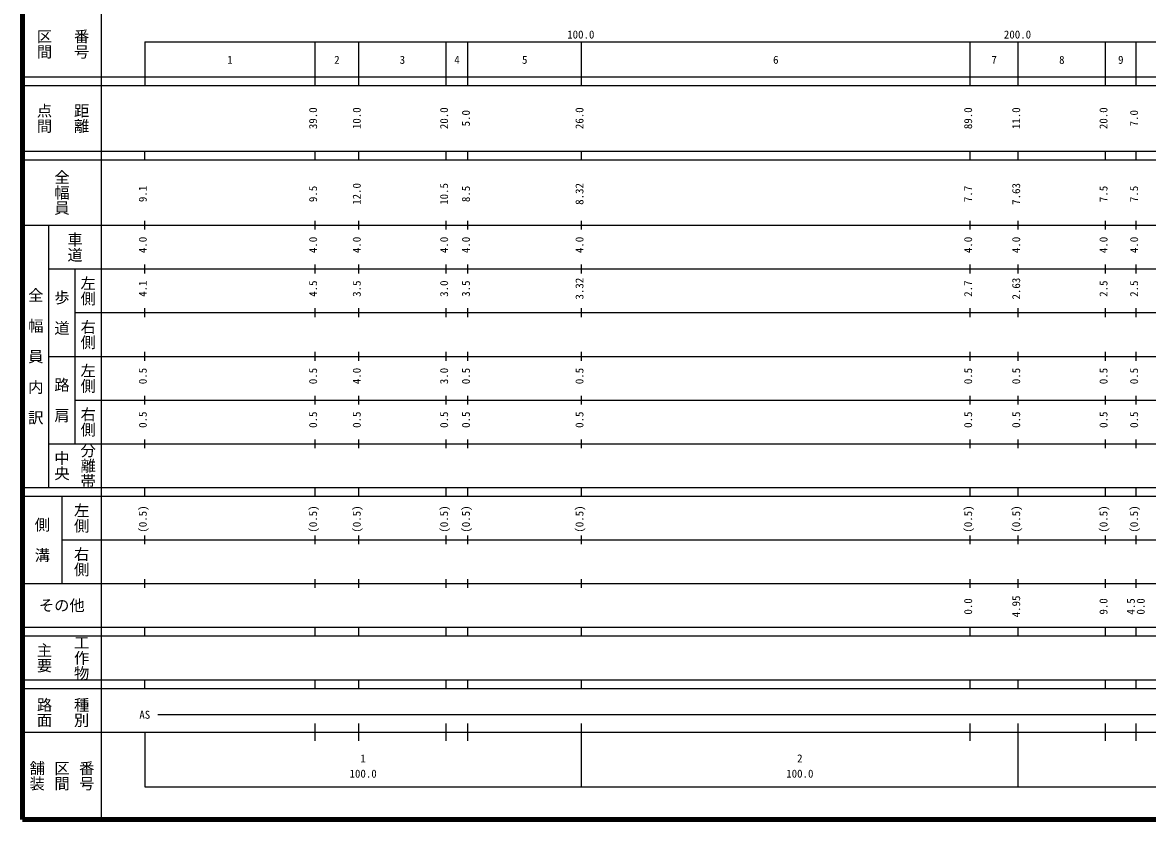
# Model space of a CAD drawing. Units: millimetres on the paper, enlarged 1000 times. Extents: x 40000 to 680000, y 20000 to 380000.
# Drawn here: x 40000 to 297614, y 20000 to 202409 of the extents above; entities that cross this region are included whole.
import ezdxf
from ezdxf.enums import TextEntityAlignment as Align

# ---------------------------------------------------------------- set-up
doc = ezdxf.new("R2010")
doc.units = ezdxf.units.MM
doc.header["$LTSCALE"] = 1000
doc.layers.add('M-TTL', color=2, linetype='Continuous', lineweight=140)
doc.layers.add('M-TTL-BAND', color=7, linetype='Continuous', lineweight=25)
doc.styles.add('@ＭＳ ゴシック', font='')
doc.styles.add('ＭＳ ゴシック', font='')
doc.styles.get('@ＭＳ ゴシック').set_extended_font_data('@MS Gothic')
doc.styles.get('ＭＳ ゴシック').set_extended_font_data('MS Gothic')

msp = doc.modelspace()

# ---------------------------------------------------------------- linework, layer by layer
at = {"layer": 'M-TTL'}
for p, q in [((40000, 380000), (40000, 20000)), ((40000, 20000), (680000, 20000))]:
    msp.add_line(p, q, dxfattribs=at)
at = {"layer": 'M-TTL-BAND'}
for p, q in [((58000, 370000), (58000, 20000)), ((68000, 198000), (579000, 198000)), ((68000, 198000), (68000, 188000)), ((107000, 188000), (107000, 198000)), ((117000, 188000), (117000, 198000)), ((137000, 188000), (137000, 198000)), ((142000, 188000), (142000, 198000)), ((168000, 188000), (168000, 198000)), ((257000, 188000), (257000, 198000)), ((268000, 188000), (268000, 198000)), ((288000, 188000), (288000, 198000)), ((295000, 188000), (295000, 198000)), ((40000, 190000), (579000, 190000)), ((40000, 188000), (579000, 188000)), ((40000, 173000), (579000, 173000)), ((68000, 171000), (68000, 173000)), ((107000, 171000), (107000, 173000)), ((117000, 171000), (117000, 173000)), ((137000, 171000), (137000, 173000)), ((142000, 171000), (142000, 173000)), ((168000, 171000), (168000, 173000)), ((257000, 171000), (257000, 173000)), ((268000, 171000), (268000, 173000)), ((288000, 171000), (288000, 173000)), ((295000, 171000), (295000, 173000)), ((40000, 171000), (579000, 171000)), ((40000, 156000), (579000, 156000)), ((46000, 96000), (46000, 156000)), ((68000, 155000), (68000, 157000)), ((107000, 155000), (107000, 157000)), ((117000, 155000), (117000, 157000)), ((137000, 155000), (137000, 157000)), ((142000, 155000), (142000, 157000)), ((168000, 155000), (168000, 157000)), ((257000, 155000), (257000, 157000)), ((268000, 155000), (268000, 157000)), ((288000, 155000), (288000, 157000)), ((295000, 155000), (295000, 157000)), ((68000, 145000), (68000, 147000)), ((107000, 145000), (107000, 147000)), ((117000, 145000), (117000, 147000)), ((137000, 145000), (137000, 147000)), ((142000, 145000), (142000, 147000)), ((168000, 145000), (168000, 147000)), ((257000, 145000), (257000, 147000)), ((268000, 145000), (268000, 147000)), ((288000, 145000), (288000, 147000)), ((295000, 145000), (295000, 147000)), ((46000, 146000), (579000, 146000)), ((52000, 146000), (52000, 106000)), ((68000, 135000), (68000, 137000)), ((107000, 135000), (107000, 137000)), ((117000, 135000), (117000, 137000)), ((137000, 135000), (137000, 137000)), ((142000, 135000), (142000, 137000)), ((168000, 135000), (168000, 137000)), ((257000, 135000), (257000, 137000)), ((268000, 135000), (268000, 137000)), ((288000, 135000), (288000, 137000)), ((295000, 135000), (295000, 137000)), ((52000, 136000), (579000, 136000)), ((68000, 125000), (68000, 127000)), ((107000, 125000), (107000, 127000)), ((117000, 125000), (117000, 127000)), ((137000, 125000), (137000, 127000)), ((142000, 125000), (142000, 127000)), ((168000, 125000), (168000, 127000)), ((257000, 125000), (257000, 127000)), ((268000, 125000), (268000, 127000)), ((288000, 125000), (288000, 127000)), ((295000, 125000), (295000, 127000)), ((46000, 126000), (579000, 126000)), ((52000, 116000), (579000, 116000)), ((68000, 115000), (68000, 117000)), ((107000, 115000), (107000, 117000)), ((117000, 115000), (117000, 117000)), ((137000, 115000), (137000, 117000)), ((142000, 115000), (142000, 117000)), ((168000, 115000), (168000, 117000)), ((257000, 115000), (257000, 117000)), ((268000, 115000), (268000, 117000)), ((288000, 115000), (288000, 117000)), ((295000, 115000), (295000, 117000)), ((46000, 106000), (579000, 106000)), ((68000, 105000), (68000, 107000)), ((107000, 105000), (107000, 107000)), ((117000, 105000), (117000, 107000)), ((137000, 105000), (137000, 107000)), ((142000, 105000), (142000, 107000)), ((168000, 105000), (168000, 107000)), ((257000, 105000), (257000, 107000)), ((268000, 105000), (268000, 107000)), ((288000, 105000), (288000, 107000)), ((295000, 105000), (295000, 107000)), ((40000, 96000), (579000, 96000)), ((68000, 94000), (68000, 96000)), ((107000, 94000), (107000, 96000)), ((117000, 94000), (117000, 96000)), ((137000, 94000), (137000, 96000)), ((142000, 94000), (142000, 96000)), ((168000, 94000), (168000, 96000)), ((257000, 94000), (257000, 96000)), ((268000, 94000), (268000, 96000)), ((288000, 94000), (288000, 96000)), ((295000, 94000), (295000, 96000)), ((40000, 94000), (579000, 94000)), ((49000, 94000), (49000, 74000)), ((49000, 84000), (579000, 84000)), ((68000, 83000), (68000, 85000)), ((107000, 83000), (107000, 85000)), ((117000, 83000), (117000, 85000)), ((137000, 83000), (137000, 85000)), ((142000, 83000), (142000, 85000)), ((168000, 83000), (168000, 85000)), ((257000, 83000), (257000, 85000)), ((268000, 83000), (268000, 85000)), ((288000, 83000), (288000, 85000)), ((295000, 83000), (295000, 85000)), ((68000, 73000), (68000, 75000)), ((107000, 73000), (107000, 75000)), ((117000, 73000), (117000, 75000)), ((137000, 73000), (137000, 75000)), ((142000, 73000), (142000, 75000)), ((168000, 73000), (168000, 75000)), ((257000, 73000), (257000, 75000)), ((268000, 73000), (268000, 75000)), ((288000, 73000), (288000, 75000)), ((295000, 73000), (295000, 75000)), ((40000, 74000), (579000, 74000)), ((40000, 64000), (579000, 64000)), ((40000, 62000), (579000, 62000)), ((68000, 62000), (68000, 64000)), ((107000, 62000), (107000, 64000)), ((117000, 62000), (117000, 64000)), ((137000, 62000), (137000, 64000)), ((142000, 62000), (142000, 64000)), ((168000, 62000), (168000, 64000)), ((257000, 62000), (257000, 64000)), ((268000, 62000), (268000, 64000)), ((288000, 62000), (288000, 64000)), ((295000, 62000), (295000, 64000)), ((40000, 52000), (579000, 52000)), ((68000, 50000), (68000, 52000)), ((107000, 50000), (107000, 52000)), ((117000, 50000), (117000, 52000)), ((137000, 50000), (137000, 52000)), ((142000, 50000), (142000, 52000)), ((168000, 50000), (168000, 52000)), ((257000, 50000), (257000, 52000)), ((268000, 50000), (268000, 52000)), ((288000, 50000), (288000, 52000)), ((295000, 50000), (295000, 52000)), ((40000, 50000), (579000, 50000)), ((71000, 44000), (430500, 44000)), ((107000, 38000), (107000, 42000)), ((117000, 38000), (117000, 42000)), ((137000, 38000), (137000, 42000)), ((142000, 38000), (142000, 42000)), ((168000, 27500), (168000, 42000)), ((257000, 38000), (257000, 42000)), ((268000, 27500), (268000, 42000)), ((288000, 38000), (288000, 42000)), ((295000, 38000), (295000, 42000)), ((40000, 40000), (579000, 40000)), ((68000, 40000), (68000, 27500)), ((68000, 27500), (579000, 27500))]:
    msp.add_line(p, q, dxfattribs=at)

# ---------------------------------------------------------------- texts
at = {"layer": 'M-TTL-BAND', "style": '@ＭＳ ゴシック'}
for s, p in [('区間', (45000, 197500)), ('番号', (53500, 197500)), ('点間', (45000, 180500)), ('距離', (53500, 180500)), ('全幅員', (49000, 163500)), ('車道', (52000, 151000)), ('左側', (55000, 141000)), ('全\u3000幅\u3000員\u3000内\u3000訳', (43000, 126000)), ('歩\u3000道', (49000, 136000)), ('右側', (55000, 131000)), ('左側', (55000, 121000)), ('路\u3000肩', (49000, 116000)), ('右側', (55000, 111000)), ('分離帯', (55000, 101000)), ('中央', (49000, 101000)), ('左側', (53500, 89000)), ('側\u3000溝', (44500, 84000)), ('右側', (53500, 79000)), ('主要', (45000, 57000)), ('工作物', (53500, 57000)), ('路面', (45000, 44500)), ('種別', (53500, 44500)), ('舗装', (43333, 30000)), ('区間', (49000, 30000)), ('番号', (54667, 30000))]:
    msp.add_text(s, height=2566, rotation=270, dxfattribs=at).set_placement(p, align=Align.MIDDLE_CENTER)
at = {"layer": 'M-TTL-BAND', "style": 'ＭＳ ゴシック'}
for s, p in [('100.0', (167844, 198195)), ('200.0', (267844, 198195)), ('1', (87500, 192405)), ('2', (112000, 192405)), ('3', (127000, 192405)), ('4', (139500, 192405)), ('5', (155000, 192405)), ('6', (212500, 192405)), ('7', (262500, 192405)), ('8', (278000, 192405)), ('9', (291500, 192405)), ('AS', (68000, 42500)), ('1', (118000, 32523)), ('2', (218000, 32523)), ('100.0', (118000, 29033)), ('100.0', (218000, 29033))]:
    msp.add_text(s, height=1833, dxfattribs=at).set_placement(p, align=Align.BOTTOM_CENTER)
for s, p in [('39.0', (108000, 180500)), ('10.0', (118000, 180500)), ('20.0', (138000, 180500)), ('5.0', (143000, 180500)), ('26.0', (169000, 180500)), ('89.0', (258000, 180500)), ('11.0', (269000, 180500)), ('20.0', (289000, 180500)), ('7.0', (296000, 180500)), ('9.1', (69000, 163174)), ('9.5', (108000, 163174)), ('12.0', (118000, 163174)), ('10.5', (138000, 163174)), ('8.5', (143000, 163174)), ('8.32', (169000, 163174)), ('7.7', (258000, 163174)), ('7.63', (269000, 163174)), ('7.5', (289000, 163174)), ('7.5', (296000, 163174)), ('4.0', (69000, 151500)), ('4.0', (108000, 151500)), ('4.0', (118000, 151500)), ('4.0', (138000, 151500)), ('4.0', (143000, 151500)), ('4.0', (169000, 151500)), ('4.0', (258000, 151500)), ('4.0', (269000, 151500)), ('4.0', (289000, 151500)), ('4.0', (296000, 151500)), ('4.1', (69000, 141500)), ('4.5', (108000, 141500)), ('3.5', (118000, 141500)), ('3.0', (138000, 141500)), ('3.5', (143000, 141500)), ('3.32', (169000, 141500)), ('2.7', (258000, 141500)), ('2.63', (269000, 141500)), ('2.5', (289000, 141500)), ('2.5', (296000, 141500)), ('0.5', (69000, 121500)), ('0.5', (108000, 121500)), ('4.0', (118000, 121500)), ('3.0', (138000, 121500)), ('0.5', (143000, 121500)), ('0.5', (169000, 121500)), ('0.5', (258000, 121500)), ('0.5', (269000, 121500)), ('0.5', (289000, 121500)), ('0.5', (296000, 121500)), ('0.5', (69000, 111500)), ('0.5', (108000, 111500)), ('0.5', (118000, 111500)), ('0.5', (138000, 111500)), ('0.5', (143000, 111500)), ('0.5', (169000, 111500)), ('0.5', (258000, 111500)), ('0.5', (269000, 111500)), ('0.5', (289000, 111500)), ('0.5', (296000, 111500)), ('(0.5)', (69000, 88764)), ('(0.5)', (108000, 88764)), ('(0.5)', (118000, 88764)), ('(0.5)', (138000, 88764)), ('(0.5)', (143000, 88764)), ('(0.5)', (169000, 88764)), ('(0.5)', (258000, 88764)), ('(0.5)', (269000, 88764)), ('(0.5)', (289000, 88764)), ('(0.5)', (296000, 88764)), ('0.0', (258000, 68764)), ('4.95', (269000, 68764)), ('9.0', (289000, 68764)), ('4.5', (295263, 68764)), ('0.0', (297514, 68764))]:
    msp.add_text(s, height=1833, rotation=90, dxfattribs=at).set_placement(p, align=Align.BOTTOM_CENTER)
msp.add_text('その他', height=2566, dxfattribs=at).set_placement((49000, 69000), align=Align.MIDDLE_CENTER)

doc.saveas('drawing.dxf')
